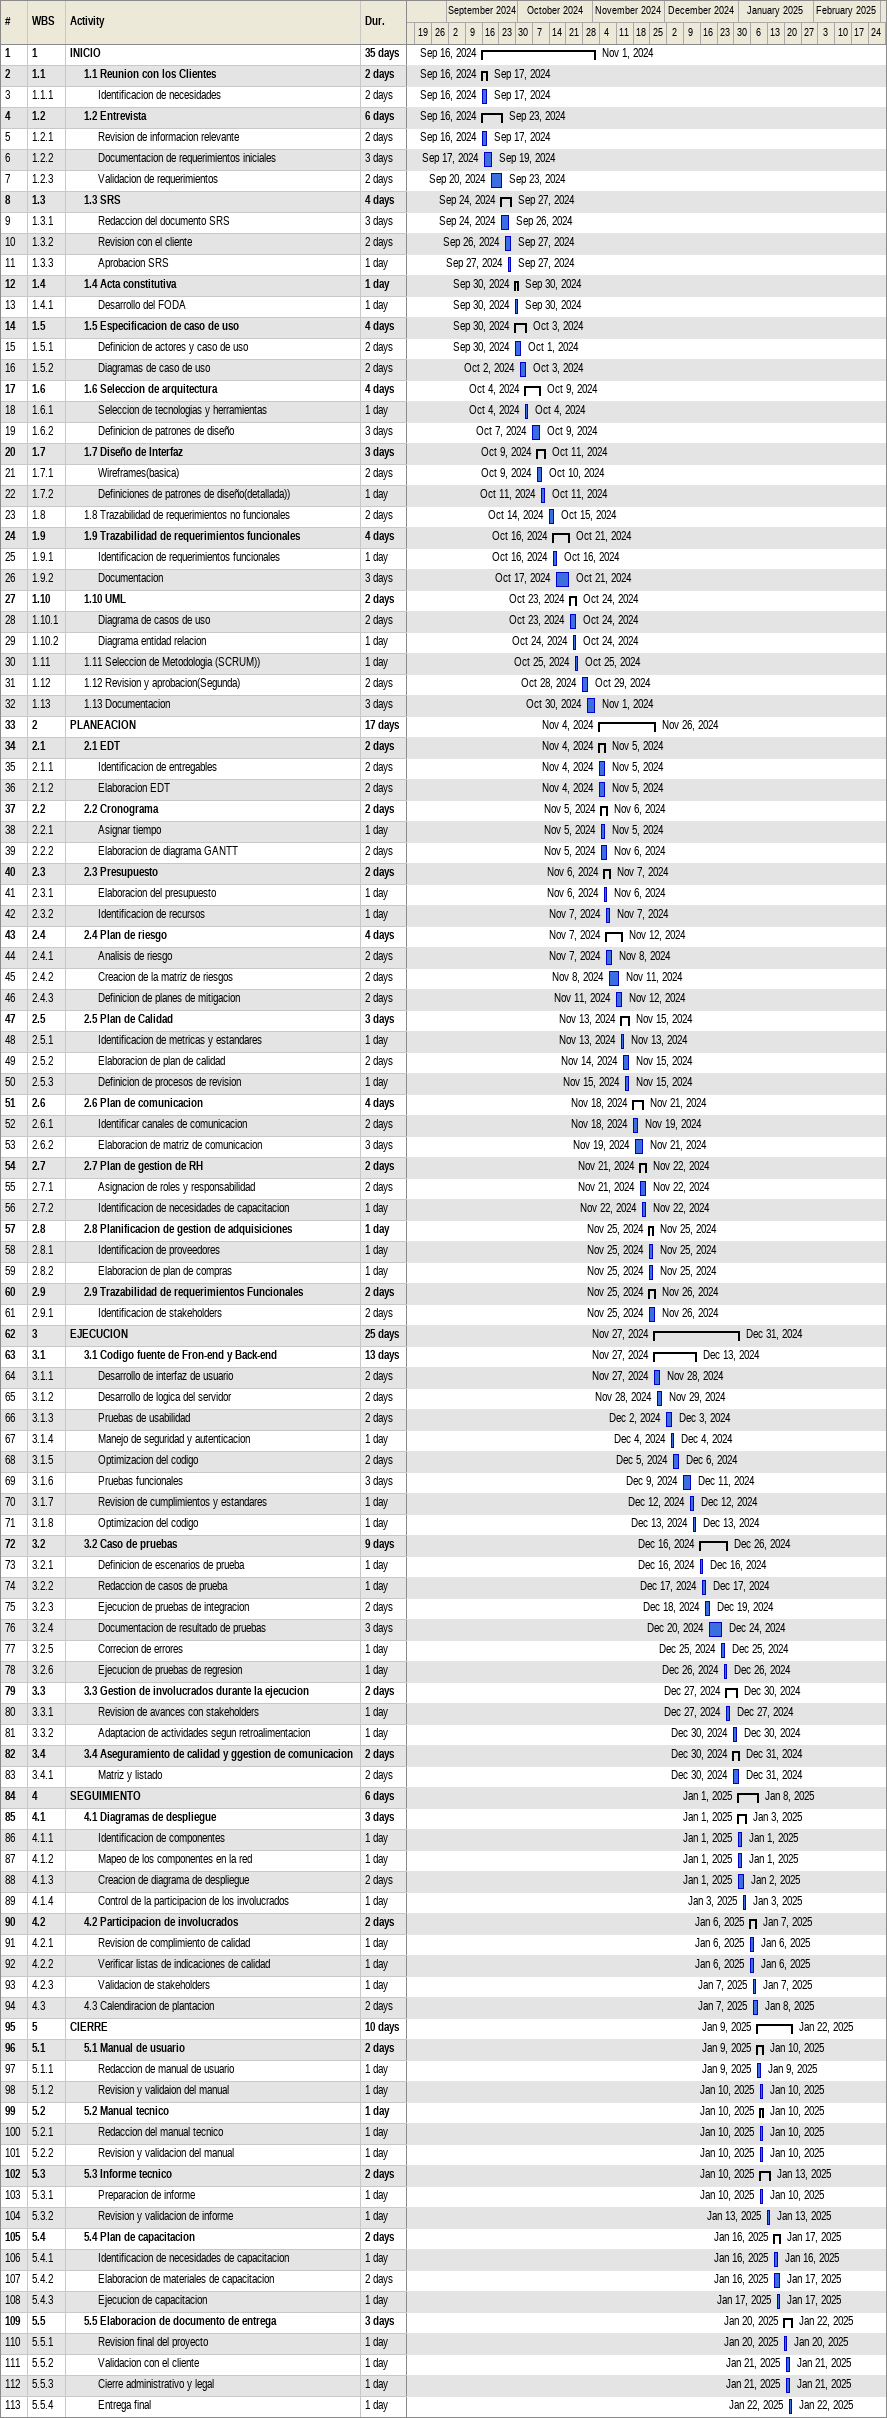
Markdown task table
| ID | WBS | Task | Duration | Start | Finish |
|---|---|---|---|---|---|
| 1 | 1 | **INICIO** | 35d | 2024-09-16 | 2024-11-01 |
| 2 | 1.1 | **1.1 Reunion con los Clientes** | 2d | 2024-09-16 | 2024-09-17 |
| 3 | 1.1.1 | Identificacion de necesidades | 2d | 2024-09-16 | 2024-09-17 |
| 4 | 1.2 | **1.2 Entrevista** | 6d | 2024-09-16 | 2024-09-23 |
| 5 | 1.2.1 | Revision de informacion relevante | 2d | 2024-09-16 | 2024-09-17 |
| 6 | 1.2.2 | Documentacion de requerimientos iniciales | 3d | 2024-09-17 | 2024-09-19 |
| 7 | 1.2.3 | Validacion de requerimientos | 2d | 2024-09-20 | 2024-09-23 |
| 8 | 1.3 | **1.3 SRS** | 4d | 2024-09-24 | 2024-09-27 |
| 9 | 1.3.1 | Redaccion del documento SRS | 3d | 2024-09-24 | 2024-09-26 |
| 10 | 1.3.2 | Revision con el cliente | 2d | 2024-09-26 | 2024-09-27 |
| 11 | 1.3.3 | Aprobacion SRS | 1d | 2024-09-27 | 2024-09-27 |
| 12 | 1.4 | **1.4 Acta constitutiva** | 1d | 2024-09-30 | 2024-09-30 |
| 13 | 1.4.1 | Desarrollo del FODA | 1d | 2024-09-30 | 2024-09-30 |
| 14 | 1.5 | **1.5 Especificacion de caso de uso** | 4d | 2024-09-30 | 2024-10-03 |
| 15 | 1.5.1 | Definicion de actores y caso de uso | 2d | 2024-09-30 | 2024-10-01 |
| 16 | 1.5.2 | Diagramas de caso de uso | 2d | 2024-10-02 | 2024-10-03 |
| 17 | 1.6 | **1.6 Seleccion de arquitectura** | 4d | 2024-10-04 | 2024-10-09 |
| 18 | 1.6.1 | Seleccion de tecnologias y herramientas | 1d | 2024-10-04 | 2024-10-04 |
| 19 | 1.6.2 | Definicion de patrones de diseño | 3d | 2024-10-07 | 2024-10-09 |
| 20 | 1.7 | **1.7 Diseño de Interfaz** | 3d | 2024-10-09 | 2024-10-11 |
| 21 | 1.7.1 | Wireframes(basica) | 2d | 2024-10-09 | 2024-10-10 |
| 22 | 1.7.2 | Definiciones de patrones de diseño(detallada)) | 1d | 2024-10-11 | 2024-10-11 |
| 23 | 1.8 | 1.8 Trazabilidad de requerimientos no funcionales | 2d | 2024-10-14 | 2024-10-15 |
| 24 | 1.9 | **1.9 Trazabilidad de requerimientos funcionales** | 4d | 2024-10-16 | 2024-10-21 |
| 25 | 1.9.1 | Identificacion de requerimientos funcionales | 1d | 2024-10-16 | 2024-10-16 |
| 26 | 1.9.2 | Documentacion | 3d | 2024-10-17 | 2024-10-21 |
| 27 | 1.10 | **1.10 UML** | 2d | 2024-10-23 | 2024-10-24 |
| 28 | 1.10.1 | Diagrama de casos de uso | 2d | 2024-10-23 | 2024-10-24 |
| 29 | 1.10.2 | Diagrama entidad relacion | 1d | 2024-10-24 | 2024-10-24 |
| 30 | 1.11 | 1.11 Seleccion de Metodologia (SCRUM)) | 1d | 2024-10-25 | 2024-10-25 |
| 31 | 1.12 | 1.12 Revision y aprobacion(Segunda) | 2d | 2024-10-28 | 2024-10-29 |
| 32 | 1.13 | 1.13 Documentacion | 3d | 2024-10-30 | 2024-11-01 |
| 33 | 2 | **PLANEACION** | 17d | 2024-11-04 | 2024-11-26 |
| 34 | 2.1 | **2.1 EDT** | 2d | 2024-11-04 | 2024-11-05 |
| 35 | 2.1.1 | Identificacion de entregables | 2d | 2024-11-04 | 2024-11-05 |
| 36 | 2.1.2 | Elaboracion EDT | 2d | 2024-11-04 | 2024-11-05 |
| 37 | 2.2 | **2.2 Cronograma** | 2d | 2024-11-05 | 2024-11-06 |
| 38 | 2.2.1 | Asignar tiempo | 1d | 2024-11-05 | 2024-11-05 |
| 39 | 2.2.2 | Elaboracion de diagrama GANTT | 2d | 2024-11-05 | 2024-11-06 |
| 40 | 2.3 | **2.3 Presupuesto** | 2d | 2024-11-06 | 2024-11-07 |
| 41 | 2.3.1 | Elaboracion del presupuesto | 1d | 2024-11-06 | 2024-11-06 |
| 42 | 2.3.2 | Identificacion de recursos | 1d | 2024-11-07 | 2024-11-07 |
| 43 | 2.4 | **2.4 Plan de riesgo** | 4d | 2024-11-07 | 2024-11-12 |
| 44 | 2.4.1 | Analisis de riesgo | 2d | 2024-11-07 | 2024-11-08 |
| 45 | 2.4.2 | Creacion de la matriz de riesgos | 2d | 2024-11-08 | 2024-11-11 |
| 46 | 2.4.3 | Definicion de planes de mitigacion | 2d | 2024-11-11 | 2024-11-12 |
| 47 | 2.5 | **2.5 Plan de Calidad** | 3d | 2024-11-13 | 2024-11-15 |
| 48 | 2.5.1 | Identificacion de metricas y estandares | 1d | 2024-11-13 | 2024-11-13 |
| 49 | 2.5.2 | Elaboracion de plan de calidad | 2d | 2024-11-14 | 2024-11-15 |
| 50 | 2.5.3 | Definicion de procesos de revision | 1d | 2024-11-15 | 2024-11-15 |
| 51 | 2.6 | **2.6 Plan de comunicacion** | 4d | 2024-11-18 | 2024-11-21 |
| 52 | 2.6.1 | Identificar canales de comunicacion | 2d | 2024-11-18 | 2024-11-19 |
| 53 | 2.6.2 | Elaboracion de matriz de comunicacion | 3d | 2024-11-19 | 2024-11-21 |
| 54 | 2.7 | **2.7 Plan de gestion de RH** | 2d | 2024-11-21 | 2024-11-22 |
| 55 | 2.7.1 | Asignacion de roles y responsabilidad | 2d | 2024-11-21 | 2024-11-22 |
| 56 | 2.7.2 | Identificacion de necesidades de capacitacion | 1d | 2024-11-22 | 2024-11-22 |
| 57 | 2.8 | **2.8 Planificacion de gestion de adquisiciones** | 1d | 2024-11-25 | 2024-11-25 |
| 58 | 2.8.1 | Identificacion de proveedores | 1d | 2024-11-25 | 2024-11-25 |
| 59 | 2.8.2 | Elaboracion de plan de compras | 1d | 2024-11-25 | 2024-11-25 |
| 60 | 2.9 | **2.9 Trazabilidad de requerimientos Funcionales** | 2d | 2024-11-25 | 2024-11-26 |
| 61 | 2.9.1 | Identificacion de stakeholders | 2d | 2024-11-25 | 2024-11-26 |
| 62 | 3 | **EJECUCION** | 25d | 2024-11-27 | 2024-12-31 |
| 63 | 3.1 | **3.1 Codigo fuente de Fron-end y Back-end** | 13d | 2024-11-27 | 2024-12-13 |
| 64 | 3.1.1 | Desarrollo de interfaz de usuario | 2d | 2024-11-27 | 2024-11-28 |
| 65 | 3.1.2 | Desarrollo de logica del servidor | 2d | 2024-11-28 | 2024-11-29 |
| 66 | 3.1.3 | Pruebas de usabilidad | 2d | 2024-12-02 | 2024-12-03 |
| 67 | 3.1.4 | Manejo de seguridad y autenticacion | 1d | 2024-12-04 | 2024-12-04 |
| 68 | 3.1.5 | Optimizacion del codigo | 2d | 2024-12-05 | 2024-12-06 |
| 69 | 3.1.6 | Pruebas funcionales | 3d | 2024-12-09 | 2024-12-11 |
| 70 | 3.1.7 | Revision de cumplimientos y estandares | 1d | 2024-12-12 | 2024-12-12 |
| 71 | 3.1.8 | Optimizacion del codigo | 1d | 2024-12-13 | 2024-12-13 |
| 72 | 3.2 | **3.2 Caso de pruebas** | 9d | 2024-12-16 | 2024-12-26 |
| 73 | 3.2.1 | Definicion de escenarios de prueba | 1d | 2024-12-16 | 2024-12-16 |
| 74 | 3.2.2 | Redaccion de casos de prueba | 1d | 2024-12-17 | 2024-12-17 |
| 75 | 3.2.3 | Ejecucion de pruebas de integracion | 2d | 2024-12-18 | 2024-12-19 |
| 76 | 3.2.4 | Documentacion de resultado de pruebas | 3d | 2024-12-20 | 2024-12-24 |
| 77 | 3.2.5 | Correcion de errores | 1d | 2024-12-25 | 2024-12-25 |
| 78 | 3.2.6 | Ejecucion de pruebas de regresion | 1d | 2024-12-26 | 2024-12-26 |
| 79 | 3.3 | **3.3 Gestion de involucrados durante la ejecucion** | 2d | 2024-12-27 | 2024-12-30 |
| 80 | 3.3.1 | Revision de avances con stakeholders | 1d | 2024-12-27 | 2024-12-27 |
| 81 | 3.3.2 | Adaptacion de actividades segun retroalimentacion | 1d | 2024-12-30 | 2024-12-30 |
| 82 | 3.4 | **3.4 Aseguramiento de calidad y ggestion de comunicacion** | 2d | 2024-12-30 | 2024-12-31 |
| 83 | 3.4.1 | Matriz y listado | 2d | 2024-12-30 | 2024-12-31 |
| 84 | 4 | **SEGUIMIENTO** | 6d | 2025-01-01 | 2025-01-08 |
| 85 | 4.1 | **4.1 Diagramas de despliegue** | 3d | 2025-01-01 | 2025-01-03 |
| 86 | 4.1.1 | Identificacion de componentes | 1d | 2025-01-01 | 2025-01-01 |
| 87 | 4.1.2 | Mapeo de los componentes en la red | 1d | 2025-01-01 | 2025-01-01 |
| 88 | 4.1.3 | Creacion de diagrama de despliegue | 2d | 2025-01-01 | 2025-01-02 |
| 89 | 4.1.4 | Control de la participacion de los involucrados | 1d | 2025-01-03 | 2025-01-03 |
| 90 | 4.2 | **4.2 Participacion de involucrados** | 2d | 2025-01-06 | 2025-01-07 |
| 91 | 4.2.1 | Revision de complimiento de calidad | 1d | 2025-01-06 | 2025-01-06 |
| 92 | 4.2.2 | Verificar listas de indicaciones de calidad | 1d | 2025-01-06 | 2025-01-06 |
| 93 | 4.2.3 | Validacion de stakeholders | 1d | 2025-01-07 | 2025-01-07 |
| 94 | 4.3 | 4.3 Calendiracion de plantacion | 2d | 2025-01-07 | 2025-01-08 |
| 95 | 5 | **CIERRE** | 10d | 2025-01-09 | 2025-01-22 |
| 96 | 5.1 | **5.1 Manual de usuario** | 2d | 2025-01-09 | 2025-01-10 |
| 97 | 5.1.1 | Redaccion de manual de usuario | 1d | 2025-01-09 | 2025-01-09 |
| 98 | 5.1.2 | Revision y validaion del manual | 1d | 2025-01-10 | 2025-01-10 |
| 99 | 5.2 | **5.2 Manual tecnico** | 1d | 2025-01-10 | 2025-01-10 |
| 100 | 5.2.1 | Redaccion del manual tecnico | 1d | 2025-01-10 | 2025-01-10 |
| 101 | 5.2.2 | Revision y validacion del manual | 1d | 2025-01-10 | 2025-01-10 |
| 102 | 5.3 | **5.3 Informe tecnico** | 2d | 2025-01-10 | 2025-01-13 |
| 103 | 5.3.1 | Preparacion de informe | 1d | 2025-01-10 | 2025-01-10 |
| 104 | 5.3.2 | Revision y validacion de informe | 1d | 2025-01-13 | 2025-01-13 |
| 105 | 5.4 | **5.4 Plan de capacitacion** | 2d | 2025-01-16 | 2025-01-17 |
| 106 | 5.4.1 | Identificacion de necesidades de capacitacion | 1d | 2025-01-16 | 2025-01-16 |
| 107 | 5.4.2 | Elaboracion de materiales de capacitacion | 2d | 2025-01-16 | 2025-01-17 |
| 108 | 5.4.3 | Ejecucion de capacitacion | 1d | 2025-01-17 | 2025-01-17 |
| 109 | 5.5 | **5.5 Elaboracion de documento de entrega** | 3d | 2025-01-20 | 2025-01-22 |
| 110 | 5.5.1 | Revision final del proyecto | 1d | 2025-01-20 | 2025-01-20 |
| 111 | 5.5.2 | Validacion con el cliente | 1d | 2025-01-21 | 2025-01-21 |
| 112 | 5.5.3 | Cierre administrativo y legal | 1d | 2025-01-21 | 2025-01-21 |
| 113 | 5.5.4 | Entrega final | 1d | 2025-01-22 | 2025-01-22 |
